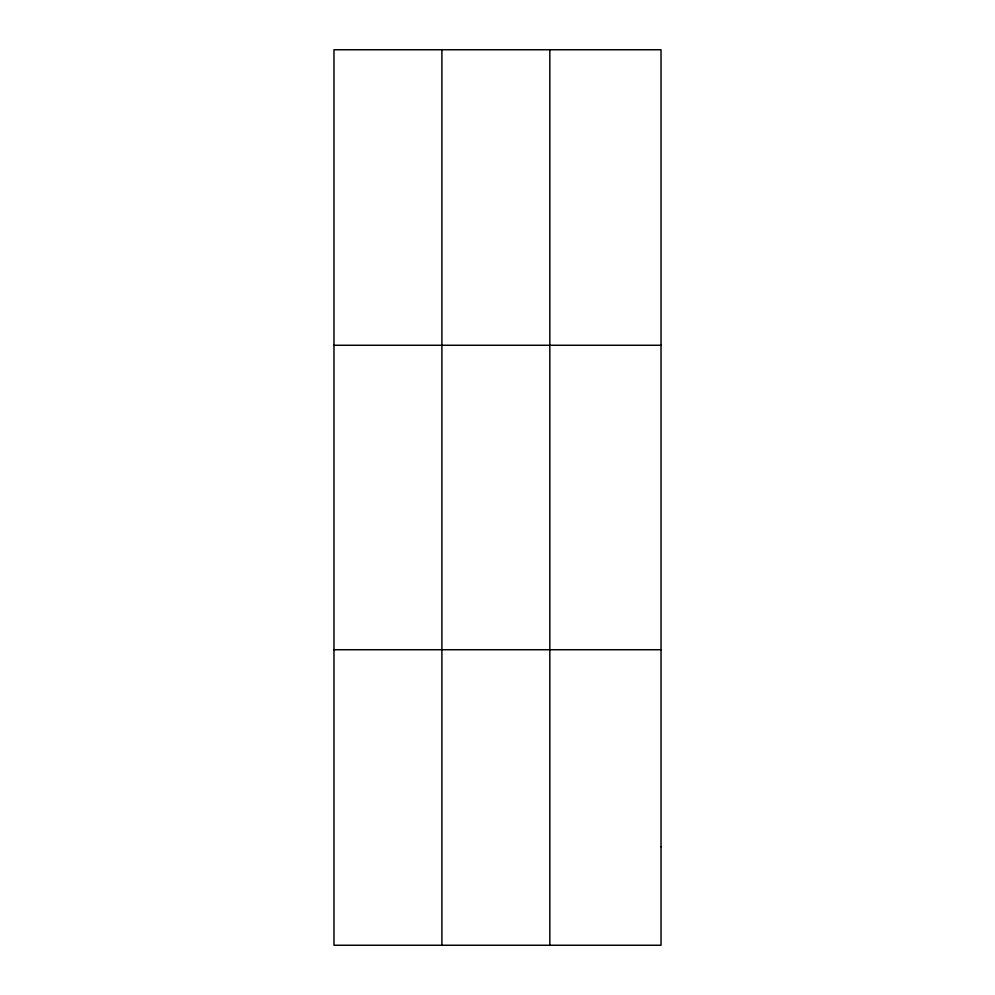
<?xml version="1.0" encoding="UTF-8"?>
<svg xmlns="http://www.w3.org/2000/svg" width="995" height="995" viewBox="0 0 995 995"><rect width="100%" height="100%" fill="white"/><g stroke="black" fill="none" stroke-linecap="round" stroke-linejoin="round"><path stroke-width="1.49" d="M441.904 945.25L441.904 49.75M549.825 945.25L549.825 49.75M333.972 345.265L661.028 345.265M333.972 649.735L661.028 649.735M661.028 846.745L661.028 945.25L333.972 945.25L333.972 49.75L661.028 49.75L661.028 846.745"/></g></svg>
